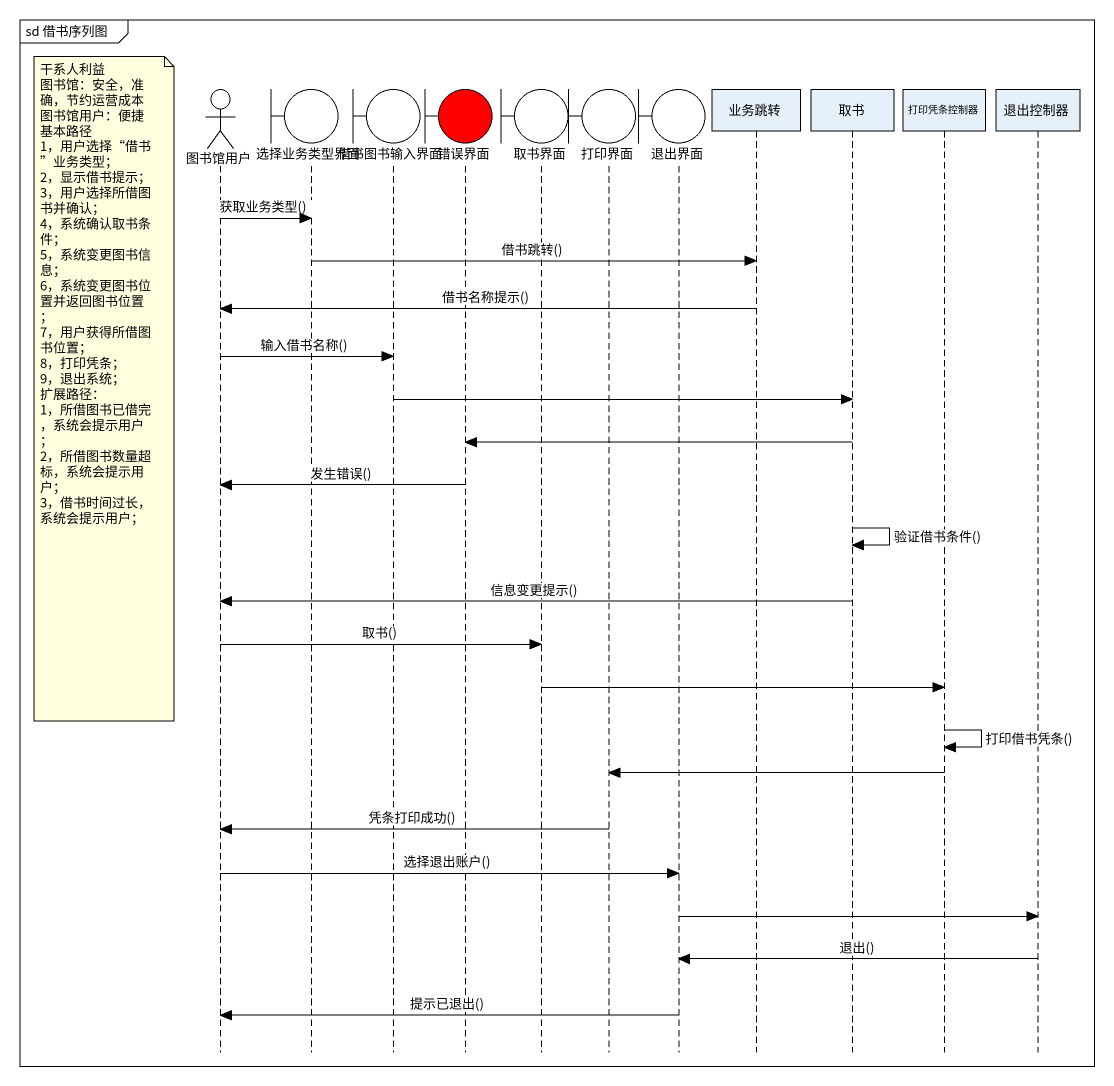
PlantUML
@startuml
mainframe sd 借书序列图
hide footbox
actor 图书馆用户
boundary 选择业务类型界面
boundary 借书图书输入界面
boundary 错误界面 #FF0000
boundary 取书界面
boundary 打印界面
boundary 退出界面
participant 业务跳转
participant 取书
participant 打印凭条控制器
participant 退出控制器

图书馆用户 -> 选择业务类型界面 : 获取业务类型()
选择业务类型界面 -> 业务跳转 : 借书跳转()
业务跳转 -> 图书馆用户 : 借书名称提示()
图书馆用户 -> 借书图书输入界面 : 输入借书名称()
note left of 图书馆用户
  干系人利益
  图书馆：安全，准确，节约运营成本
  图书馆用户：便捷
  基本路径
  1，用户选择“借书”业务类型；
  2，显示借书提示；
  3，用户选择所借图书并确认；
  4，系统确认取书条件；
  5，系统变更图书信息；
  6，系统变更图书位置并返回图书位置；
  7，用户获得所借图书位置；
  8，打印凭条；
  9，退出系统；
  扩展路径：
  1，所借图书已借完，系统会提示用户；
  2，所借图书数量超标，系统会提示用户；
  3，借书时间过长，系统会提示用户；
end note
借书图书输入界面 -> 取书
取书 -> 错误界面
错误界面 -> 图书馆用户 : 发生错误()
取书 -> 取书 : 验证借书条件()
取书 -> 图书馆用户 : 信息变更提示()
图书馆用户 -> 取书界面 : 取书()
取书界面 -> 打印凭条控制器
打印凭条控制器 -> 打印凭条控制器 : 打印借书凭条()
打印凭条控制器 -> 打印界面
打印界面 -> 图书馆用户 : 凭条打印成功()
图书馆用户 -> 退出界面 : 选择退出账户()
退出界面 -> 退出控制器
退出控制器 -> 退出界面 : 退出()
退出界面 -> 图书馆用户 : 提示已退出()
@enduml
